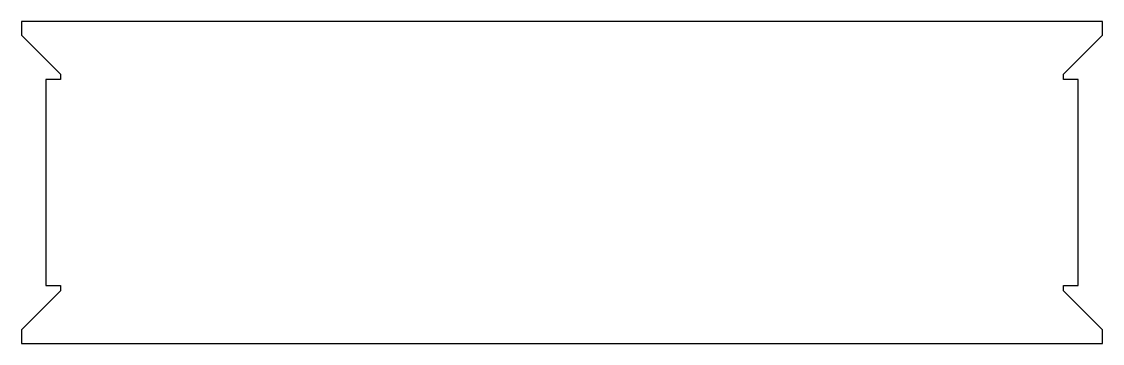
# Model space of a CAD drawing. Extents: x 0 to 1024, y 0 to 305.
import ezdxf

# ---------------------------------------------------------------- set-up
doc = ezdxf.new("R2010")
doc.units = 0
doc.layers.get('0').update_dxf_attribs({"color": 2, "linetype": 'CONTINUOUS'})
doc.layers.add('PROFILE', color=1, linetype='CONTINUOUS')

msp = doc.modelspace()

# ---------------------------------------------------------------- linework, layer by layer
for p, q in [((1024, 305), (0, 305)), ((1024, 292.1), (1024, 305)), ((987, 255.1), (1024, 292.1)), ((987, 250.1), (987, 255.1)), ((1001, 250.1), (987, 250.1)), ((1001, 54.9), (1001, 250.1)), ((987, 49.9), (987, 54.9)), ((987, 54.9), (1001, 54.9)), ((1024, 12.9), (987, 49.9)), ((1024, 0), (1024, 12.9)), ((0, 0), (1024, 0))]:
    msp.add_line(p, q)
at = {"layer": 'PROFILE'}
for p, q in [((0, 305), (0, 292.1)), ((0, 292.1), (37, 255.1)), ((37, 250.1), (23, 250.1)), ((23, 250.1), (23, 54.9)), ((37, 255.1), (37, 250.1)), ((23, 54.9), (37, 54.9)), ((37, 54.9), (37, 49.9)), ((37, 49.9), (0, 12.9)), ((0, 12.9), (0, 0))]:
    msp.add_line(p, q, dxfattribs=at)

doc.saveas('drawing.dxf')
